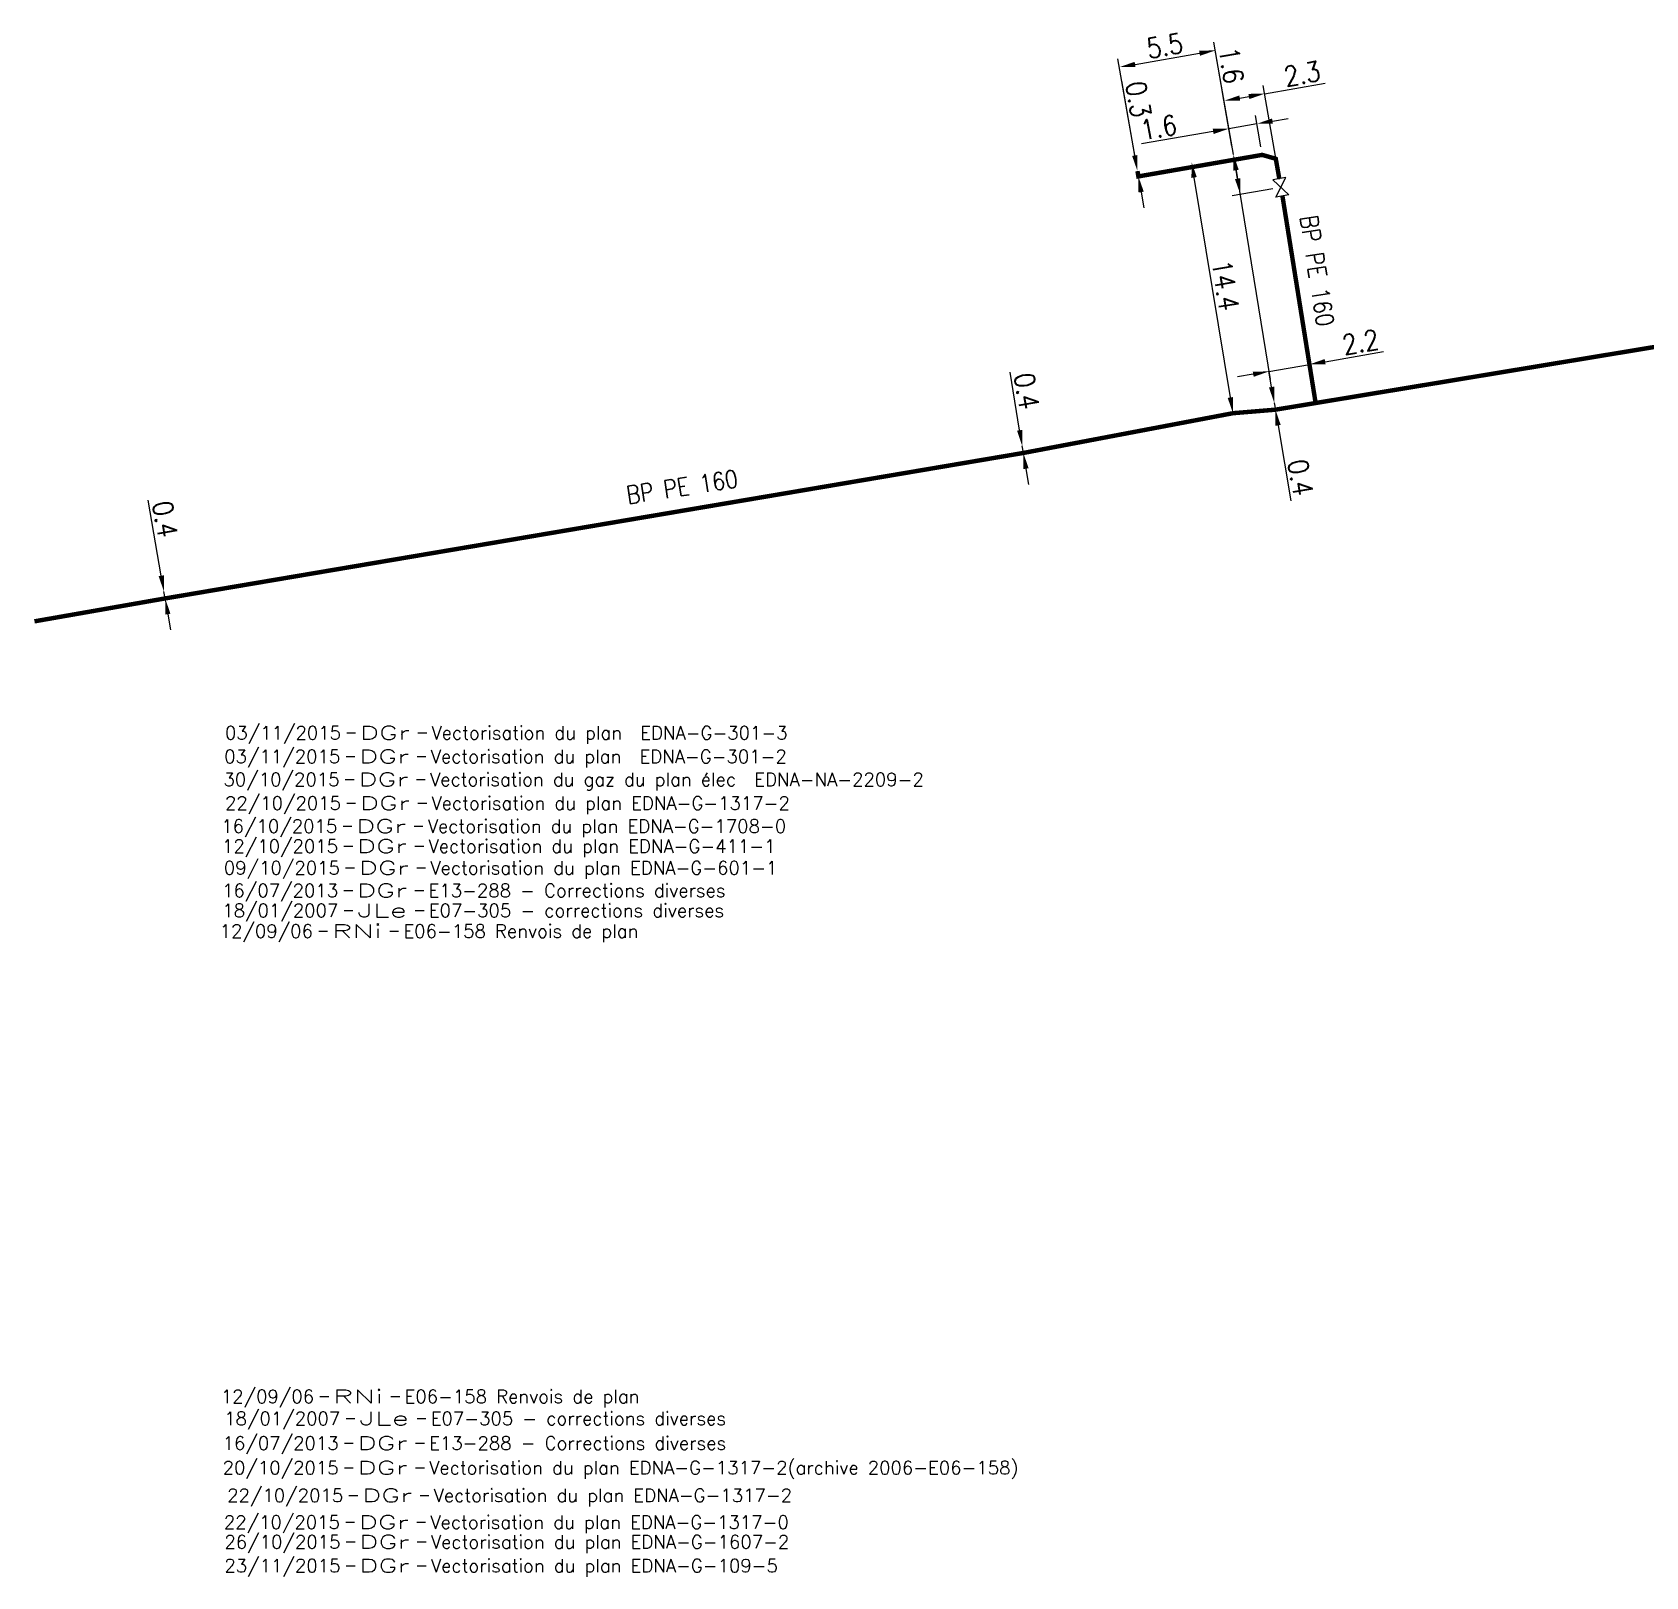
# Model space of a CAD drawing. Header units: millimetres. Extents: x 183997 to 185000, y 127999 to 129007.
# Drawn here: x 183999.9 to 184091, y 128478.7 to 128566 of the extents above; entities that cross this region are included whole.
import ezdxf
from ezdxf.enums import TextEntityAlignment as Align

# ---------------------------------------------------------------- set-up
doc = ezdxf.new("R2010")
doc.units = ezdxf.units.MM
doc.header["$PDMODE"] = 34
doc.linetypes.add('L_25_PE', pattern=[2000, 1000, 1000])
doc.layers.get('0').update_dxf_attribs({"linetype": 'CONTINUOUS'})
doc.layers.get('DEFPOINTS').update_dxf_attribs({"linetype": 'CONTINUOUS'})
doc.layers.add('L_150', color=1, linetype='CONTINUOUS')
doc.layers.add('L_300', color=7, linetype='CONTINUOUS')
doc.layers.add('L_910', color=7, linetype='CONTINUOUS', plot=False)
doc.styles.get("Standard").update_dxf_attribs({"font": 'romans.shx', "width": 0.85})
doc.dimstyles.get("Standard").update_dxf_attribs({"dimtxt": 1.5, "dimasz": 1.2, "dimexe": 0.625, "dimexo": 0.625, "dimgap": 0.25, "dimtad": 1, "dimdec": 1, "dimzin": 0, "dimdsep": 46, "dimtxsty": 'Standard', "dimcen": -0.5, "dimadec": 0, "dimazin": 0, "dimtfac": 1, "dimtdec": 1, "dimtmove": 0, "dimatfit": 3, "dimfxl": 0, "dimtolj": 1, "dimtzin": 0, "dimarcsym": 0})

# ---------------------------------------------------------------- blocks, each defined once
blk = doc.blocks.new('GIS_MODF')
at = {"color": 0, "linetype": 'Continuous', "flags": 128}
for points in [[(-2.257, -0.012), (-1.757, -0.012)], [(1.758, -0.012), (2.258, -0.012)]]:
    blk.add_lwpolyline(points, dxfattribs=at)
at = {"color": 0, "linetype": 'Continuous'}
blk.add_attdef('DATE', text='', height=0.75, dxfattribs=at).set_placement((-2.583, -0.387), align=Align.RIGHT)
at = {"color": 0, "linetype": 'Continuous', "width": 3.590909}
blk.add_attdef('USER', text='', height=0.75, dxfattribs=at).set_placement((-1.516, -0.387), (1.306, -0.387), align=Align.FIT)
at = {"color": 0, "linetype": 'Continuous'}
blk.add_attdef('DESC', (2.528, -0.387), '', height=0.75, dxfattribs=at)
blk = doc.blocks.new('L_300_03')
at = {"color": 0, "linetype": 'Continuous', "flags": 128}
blk.add_lwpolyline([(-0.5, 0.375), (0.5, -0.375), (0.5, 0.375), (-0.5, -0.375), (-0.5, 0.375)], dxfattribs=at)
at = {"color": 0, "linetype": 'Continuous', "width": 0.75}
blk.add_attdef('NUM', text='', height=1, dxfattribs=at).set_placement((0, 1.673), align=Align.MIDDLE_CENTER)
at = {"color": 0, "linetype": 'Continuous', "width": 0.75, "flags": 3}
for tag, p in [('DEF_LEG', (0, -5)), ('DEF_COUP', (0, -7.5)), ('DEF_TYPE', (0, -10))]:
    blk.add_attdef(tag, text='', height=1.2, dxfattribs=at).set_placement(p, align=Align.MIDDLE)
blk = doc.blocks.new('*D576')
at = {"layer": 'DEFPOINTS', "color": 0, "linetype": 'Continuous', "transparency": 16777216}
for p in [(184055.811, 128542.606), (184055.876, 128542.212), (184055.876, 128542.212)]:
    blk.add_point(p, dxfattribs=at)
at = {"layer": 'L_150', "color": 0, "linetype": 'Continuous', "lineweight": -2, "transparency": 16777216}
for p, q in [((184055.665, 128543.494), (184055.123, 128546.784)), ((184055.876, 128542.212), (184055.811, 128542.606)), ((184056.023, 128541.323), (184056.169, 128540.435))]:
    blk.add_line(p, q, dxfattribs=at)
at = {"layer": 'L_150', "color": 0, "linetype": 'Continuous', "transparency": 16777216}
for points in [[(184055.813, 128543.519), (184055.517, 128543.47), (184055.811, 128542.606)], [(184056.171, 128541.348), (184055.875, 128541.299), (184055.876, 128542.212)]]:
    blk.add_solid(points, dxfattribs=at)
at = {"layer": 'L_150', "color": 0, "linetype": 'Continuous', "transparency": 16777216, "insert": (184056.06, 128545.71), "char_height": 1.125, "attachment_point": 5, "rotation": 279.35058}
blk.add_mtext('\\A1;0.4', dxfattribs=at)
blk = doc.blocks.new('*D577')
at = {"layer": 'DEFPOINTS', "color": 0, "linetype": 'Continuous', "transparency": 16777216}
for p in [(184007.315, 128534.386), (184007.315, 128534.386), (184007.383, 128533.992)]:
    blk.add_point(p, dxfattribs=at)
at = {"layer": 'L_150', "color": 0, "linetype": 'Continuous', "lineweight": -2, "transparency": 16777216}
for p, q in [((184007.162, 128535.273), (184006.427, 128539.538)), ((184007.383, 128533.992), (184007.315, 128534.386)), ((184007.536, 128533.105), (184007.689, 128532.218))]:
    blk.add_line(p, q, dxfattribs=at)
at = {"layer": 'L_150', "color": 0, "linetype": 'Continuous', "transparency": 16777216}
for points in [[(184007.31, 128535.298), (184007.014, 128535.247), (184007.315, 128534.386)], [(184007.683, 128533.13), (184007.388, 128533.079), (184007.383, 128533.992)]]:
    blk.add_solid(points, dxfattribs=at)
at = {"layer": 'L_150', "color": 0, "linetype": 'Continuous', "transparency": 16777216, "insert": (184007.372, 128538.471), "char_height": 1.125, "attachment_point": 5, "rotation": 279.78084}
blk.add_mtext('\\A1;0.4', dxfattribs=at)
blk = doc.blocks.new('*D578')
at = {"layer": 'DEFPOINTS', "color": 0, "linetype": 'Continuous', "transparency": 16777216}
for p in [(184070.05, 128545.052), (184070.05, 128545.052), (184070.117, 128544.657)]:
    blk.add_point(p, dxfattribs=at)
at = {"layer": 'L_150', "color": 0, "linetype": 'Continuous', "lineweight": -2, "transparency": 16777216}
for p, q in [((184069.899, 128545.939), (184069.749, 128546.826)), ((184070.05, 128545.052), (184070.117, 128544.657)), ((184070.267, 128543.77), (184070.991, 128539.503))]:
    blk.add_line(p, q, dxfattribs=at)
at = {"layer": 'L_150', "color": 0, "linetype": 'Continuous', "transparency": 16777216}
for points in [[(184070.047, 128545.964), (184069.751, 128545.914), (184070.05, 128545.052)], [(184070.415, 128543.795), (184070.119, 128543.745), (184070.117, 128544.657)]]:
    blk.add_solid(points, dxfattribs=at)
at = {"layer": 'L_150', "color": 0, "linetype": 'Continuous', "transparency": 16777216, "insert": (184071.528, 128540.823), "char_height": 1.125, "attachment_point": 5, "rotation": 279.62897}
blk.add_mtext('\\A1;0.4', dxfattribs=at)
blk = doc.blocks.new('*D579')
at = {"layer": 'DEFPOINTS', "color": 0, "linetype": 'Continuous', "transparency": 16777216}
for p in [(184065.377, 128558.667), (184065.377, 128558.667), (184067.717, 128544.458)]:
    blk.add_point(p, dxfattribs=at)
at = {"layer": 'L_150', "color": 0, "linetype": 'Continuous', "lineweight": -2, "transparency": 16777216}
blk.add_line((184067.57, 128545.346), (184065.523, 128557.779), dxfattribs=at)
at = {"layer": 'L_150', "color": 0, "linetype": 'Continuous', "transparency": 16777216}
for points in [[(184065.671, 128557.803), (184065.375, 128557.754), (184065.377, 128558.667)], [(184067.718, 128545.37), (184067.422, 128545.322), (184067.717, 128544.458)]]:
    blk.add_solid(points, dxfattribs=at)
at = {"layer": 'L_150', "color": 0, "linetype": 'Continuous', "transparency": 16777216, "insert": (184067.287, 128551.684), "char_height": 1.125, "attachment_point": 5, "rotation": 279.3506}
blk.add_mtext('\\A1;14.4', dxfattribs=at)
blk = doc.blocks.new('*D616')
at = {"layer": 'DEFPOINTS', "color": 0, "linetype": 'Continuous', "transparency": 16777216}
for p in [(184062.323, 128558.135), (184062.323, 128558.135), (184062.374, 128557.839)]:
    blk.add_point(p, dxfattribs=at)
at = {"layer": 'L_150', "color": 0, "linetype": 'Continuous', "lineweight": -2, "transparency": 16777216}
for p, q in [((184062.169, 128559.022), (184061.436, 128563.233)), ((184062.374, 128557.839), (184062.323, 128558.135)), ((184062.529, 128556.953), (184062.683, 128556.066))]:
    blk.add_line(p, q, dxfattribs=at)
at = {"layer": 'L_150', "color": 0, "linetype": 'Continuous', "transparency": 16777216}
for points in [[(184062.316, 128559.047), (184062.021, 128558.996), (184062.323, 128558.135)], [(184062.677, 128556.978), (184062.381, 128556.927), (184062.374, 128557.839)]]:
    blk.add_solid(points, dxfattribs=at)
at = {"layer": 'L_150', "color": 0, "linetype": 'Continuous', "transparency": 16777216, "insert": (184062.378, 128562.19), "char_height": 1.125, "attachment_point": 5, "rotation": 279.87466}
blk.add_mtext('\\A1;0.3', dxfattribs=at)
blk = doc.blocks.new('*D618')
at = {"layer": 'DEFPOINTS', "color": 0, "linetype": 'Continuous', "transparency": 16777216}
for p in [(184069.064, 128560.81), (184067.741, 128559.078), (184069.37, 128559.055)]:
    blk.add_point(p, dxfattribs=at)
at = {"layer": 'L_150', "color": 0, "linetype": 'Continuous', "lineweight": -2, "transparency": 16777216}
for p, q in [((184067.661, 128559.54), (184067.407, 128560.997)), ((184069.064, 128560.81), (184067.488, 128560.536)), ((184069.289, 128559.517), (184068.984, 128561.272)), ((184069.951, 128560.964), (184070.837, 128561.119)), ((184066.601, 128560.381), (184062.546, 128559.676))]:
    blk.add_line(p, q, dxfattribs=at)
at = {"layer": 'L_150', "color": 0, "linetype": 'Continuous', "transparency": 16777216}
for points in [[(184069.925, 128561.112), (184069.976, 128560.817), (184069.064, 128560.81)], [(184066.575, 128560.529), (184066.627, 128560.234), (184067.488, 128560.536)]]:
    blk.add_solid(points, dxfattribs=at)
at = {"layer": 'L_150', "color": 0, "linetype": 'Continuous', "transparency": 16777216, "insert": (184063.522, 128560.607), "char_height": 1.125, "attachment_point": 5, "rotation": 9.87466}
blk.add_mtext('\\A1;1.6', dxfattribs=at)
blk = doc.blocks.new('*D619')
at = {"layer": 'DEFPOINTS', "color": 0, "linetype": 'Continuous', "transparency": 16777216}
for p in [(184067.741, 128559.078), (184072.04, 128547.216), (184069.75, 128546.817)]:
    blk.add_point(p, dxfattribs=at)
at = {"layer": 'L_150', "color": 0, "linetype": 'Continuous', "lineweight": -2, "transparency": 16777216}
for p, q in [((184067.817, 128558.616), (184069.826, 128546.354)), ((184072.926, 128547.37), (184076.223, 128547.944)), ((184069.75, 128546.817), (184072.04, 128547.216)), ((184068.864, 128546.663), (184067.977, 128546.508))]:
    blk.add_line(p, q, dxfattribs=at)
at = {"layer": 'L_150', "color": 0, "linetype": 'Continuous', "transparency": 16777216}
for points in [[(184072.9, 128547.518), (184072.952, 128547.222), (184072.04, 128547.216)], [(184068.838, 128546.811), (184068.889, 128546.515), (184069.75, 128546.817)]]:
    blk.add_solid(points, dxfattribs=at)
at = {"layer": 'L_150', "color": 0, "linetype": 'Continuous', "transparency": 16777216, "insert": (184074.923, 128548.479), "char_height": 1.125, "attachment_point": 5, "rotation": 9.87457}
blk.add_mtext('\\A1;2.2', dxfattribs=at)
blk = doc.blocks.new('*D667')
at = {"layer": 'DEFPOINTS', "color": 0, "linetype": 'Continuous', "transparency": 16777216}
for p in [(184069.505, 128562.51), (184067.741, 128559.078), (184070.425, 128557.223)]:
    blk.add_point(p, dxfattribs=at)
at = {"layer": 'L_300', "color": 0, "linetype": 'Continuous', "lineweight": -2, "transparency": 16777216}
for p, q in [((184067.661, 128559.54), (184067.133, 128562.573)), ((184070.345, 128557.685), (184069.424, 128562.972)), ((184069.505, 128562.51), (184072.929, 128563.106)), ((184068.1, 128562.266), (184068.618, 128562.356))]:
    blk.add_line(p, q, dxfattribs=at)
at = {"layer": 'L_300', "color": 0, "linetype": 'Continuous', "transparency": 16777216}
for points in [[(184068.074, 128562.413), (184068.126, 128562.118), (184067.214, 128562.111)], [(184068.592, 128562.504), (184068.644, 128562.208), (184069.505, 128562.51)]]:
    blk.add_solid(points, dxfattribs=at)
at = {"layer": 'L_300', "color": 0, "linetype": 'Continuous', "transparency": 16777216, "insert": (184071.629, 128563.641), "char_height": 1.125, "attachment_point": 5, "rotation": 9.87466}
blk.add_mtext('\\A1;2.3', dxfattribs=at)
blk = doc.blocks.new('*D670')
at = {"layer": 'DEFPOINTS', "color": 0, "linetype": 'Continuous', "transparency": 16777216}
for p in [(184066.718, 128564.956), (184067.742, 128559.078), (184062.323, 128558.135)]:
    blk.add_point(p, dxfattribs=at)
at = {"layer": 'L_150', "color": 0, "linetype": 'Continuous', "lineweight": -2, "transparency": 16777216}
for p, q in [((184067.661, 128559.54), (184066.638, 128565.418)), ((184062.243, 128558.597), (184061.219, 128564.475)), ((184062.186, 128564.167), (184065.832, 128564.802))]:
    blk.add_line(p, q, dxfattribs=at)
at = {"layer": 'L_150', "color": 0, "linetype": 'Continuous', "transparency": 16777216}
for points in [[(184062.161, 128564.315), (184062.212, 128564.02), (184061.3, 128564.013)], [(184065.806, 128564.95), (184065.857, 128564.654), (184066.718, 128564.956)]]:
    blk.add_solid(points, dxfattribs=at)
at = {"layer": 'L_150', "color": 0, "linetype": 'Continuous', "transparency": 16777216, "insert": (184063.86, 128565.22), "char_height": 1.125, "attachment_point": 5, "rotation": 9.87466}
blk.add_mtext('\\A1;5.5', dxfattribs=at)
blk = doc.blocks.new('*D674')
at = {"layer": 'DEFPOINTS', "color": 0, "linetype": 'Continuous', "transparency": 16777216}
for p in [(184067.742, 128559.078), (184067.742, 128559.078), (184070.425, 128557.223)]:
    blk.add_point(p, dxfattribs=at)
at = {"layer": 'L_300', "color": 0, "linetype": 'Continuous', "lineweight": -2, "transparency": 16777216}
for p, q in [((184067.742, 128559.078), (184066.692, 128565.093)), ((184067.98, 128557.71), (184067.896, 128558.192)), ((184069.963, 128557.142), (184067.673, 128556.743))]:
    blk.add_line(p, q, dxfattribs=at)
at = {"layer": 'L_300', "color": 0, "linetype": 'Continuous', "transparency": 16777216}
for points in [[(184068.044, 128558.217), (184067.748, 128558.166), (184067.742, 128559.078)], [(184068.128, 128557.736), (184067.832, 128557.684), (184068.135, 128556.823)]]:
    blk.add_solid(points, dxfattribs=at)
at = {"layer": 'L_300', "color": 0, "linetype": 'Continuous', "transparency": 16777216, "insert": (184067.623, 128564.118), "char_height": 1.125, "attachment_point": 5, "rotation": 279.89772}
blk.add_mtext('\\A1;1.6', dxfattribs=at)

msp = doc.modelspace()

# ---------------------------------------------------------------- linework, layer by layer
at = {"layer": 'L_150', "linetype": 'L_25_PE', "const_width": 0.25, "flags": 128}
for points in [[(184070.336, 128557.715), (184070.137, 128558.836), (184069.37, 128559.055), (184062.374, 128557.839), (184062.323, 128558.135)], [(184380.579, 128514.475), (184379.497, 128514.673), (184378.951, 128514.467), (184378.656, 128514.521), (184378.333, 128514.583), (184332.397, 128523.39), (184318.594, 128525.977), (184305.187, 128528.418), (184298.053, 128529.828), (184280.478, 128533.011), (184268.679, 128535.358), (184249.959, 128538.839), (184238.343, 128541.027), (184237.089, 128541.15), (184236.17, 128541.131), (184233.943, 128541.139), (184230.939, 128541.713), (184208.444, 128546.022), (184166.423, 128554.062), (184164.116, 128554.45), (184162.909, 128555.607), (184160.622, 128555.901), (184160.225, 128555.952), (184152.471, 128556.949), (184145.339, 128556.938), (184144.009, 128556.936), (184138.797, 128556.163), (184129.008, 128554.605), (184103.249, 128550.139), (184072.389, 128545.033), (184070.117, 128544.657), (184067.717, 128544.458), (184055.876, 128542.212), (184007.383, 128533.992), (184000, 128532.697)], [(184070.514, 128556.731), (184072.04, 128547.216), (184072.389, 128545.033)]]:
    msp.add_lwpolyline(points, dxfattribs=at)

# ---------------------------------------------------------------- block references
at = {"layer": 'L_300', "rotation": 100.271814}
msp.add_blockref('L_300_03', (184070.425, 128557.223), dxfattribs=at)
at = {"layer": 'L_910'}
ref = msp.add_blockref('GIS_MODF', (184019.904, 128526.413), dxfattribs=at)
ref.add_attrib('DATE', '03/11/2015', dxfattribs={"layer": '0', "color": 0, "linetype": 'Continuous', "height": 0.75}).set_placement((184017.321, 128526.026), align=Align.RIGHT)
ref.add_attrib('USER', 'DGr', dxfattribs={"layer": '0', "color": 0, "linetype": 'Continuous', "height": 0.75, "width": 1.462963}).set_placement((184018.388, 128526.026), (184021.209, 128526.026), align=Align.FIT)
ref.add_attrib('DESC', 'Vectorisation du plan  EDNA-G-301-3', (184022.431, 128526.026), dxfattribs={"layer": '0', "color": 0, "linetype": 'Continuous', "height": 0.75})
ref = msp.add_blockref('GIS_MODF', (184019.862, 128525.075), dxfattribs=at)
ref.add_attrib('DATE', '03/11/2015', dxfattribs={"layer": '0', "color": 0, "linetype": 'Continuous', "height": 0.75}).set_placement((184017.279, 128524.688), align=Align.RIGHT)
ref.add_attrib('USER', 'DGr', dxfattribs={"layer": '0', "color": 0, "linetype": 'Continuous', "height": 0.75, "width": 1.462963}).set_placement((184018.346, 128524.688), (184021.167, 128524.688), align=Align.FIT)
ref.add_attrib('DESC', 'Vectorisation du plan  EDNA-G-301-2', (184022.389, 128524.688), dxfattribs={"layer": '0', "color": 0, "linetype": 'Continuous', "height": 0.75})
ref = msp.add_blockref('GIS_MODF', (184019.82, 128523.777), dxfattribs=at)
ref.add_attrib('DATE', '30/10/2015', dxfattribs={"layer": '0', "color": 0, "linetype": 'Continuous', "height": 0.75}).set_placement((184017.237, 128523.391), align=Align.RIGHT)
ref.add_attrib('USER', 'DGr', dxfattribs={"layer": '0', "color": 0, "linetype": 'Continuous', "height": 0.75, "width": 1.462963}).set_placement((184018.304, 128523.391), (184021.126, 128523.391), align=Align.FIT)
ref.add_attrib('DESC', 'Vectorisation du gaz du plan élec  EDNA-NA-2209-2', (184022.348, 128523.391), dxfattribs={"layer": '0', "color": 0, "linetype": 'Continuous', "height": 0.75})
ref = msp.add_blockref('GIS_MODF', (184019.904, 128522.439), dxfattribs=at)
ref.add_attrib('DATE', '22/10/2015', dxfattribs={"layer": '0', "color": 0, "linetype": 'Continuous', "height": 0.75}).set_placement((184017.321, 128522.052), align=Align.RIGHT)
ref.add_attrib('USER', 'DGr', dxfattribs={"layer": '0', "color": 0, "linetype": 'Continuous', "height": 0.75, "width": 1.462963}).set_placement((184018.388, 128522.052), (184021.209, 128522.052), align=Align.FIT)
ref.add_attrib('DESC', 'Vectorisation du plan EDNA-G-1317-2', (184022.431, 128522.052), dxfattribs={"layer": '0', "color": 0, "linetype": 'Continuous', "height": 0.75})
ref = msp.add_blockref('GIS_MODF', (184019.694, 128521.132), dxfattribs=at)
ref.add_attrib('DATE', '16/10/2015', dxfattribs={"layer": '0', "color": 0, "linetype": 'Continuous', "height": 0.75}).set_placement((184017.112, 128520.745), align=Align.RIGHT)
ref.add_attrib('USER', 'DGr', dxfattribs={"layer": '0', "color": 0, "linetype": 'Continuous', "height": 0.75, "width": 1.462963}).set_placement((184018.178, 128520.745), (184021, 128520.745), align=Align.FIT)
ref.add_attrib('DESC', 'Vectorisation du plan EDNA-G-1708-0', (184022.222, 128520.745), dxfattribs={"layer": '0', "color": 0, "linetype": 'Continuous', "height": 0.75})
ref = msp.add_blockref('GIS_MODF', (184019.736, 128520.003), dxfattribs=at)
ref.add_attrib('DATE', '12/10/2015', dxfattribs={"layer": '0', "color": 0, "linetype": 'Continuous', "height": 0.75}).set_placement((184017.154, 128519.616), align=Align.RIGHT)
ref.add_attrib('USER', 'DGr', dxfattribs={"layer": '0', "color": 0, "linetype": 'Continuous', "height": 0.75, "width": 1.462963}).set_placement((184018.221, 128519.616), (184021.042, 128519.616), align=Align.FIT)
ref.add_attrib('DESC', 'Vectorisation du plan EDNA-G-411-1', (184022.264, 128519.616), dxfattribs={"layer": '0', "color": 0, "linetype": 'Continuous', "height": 0.75})
ref = msp.add_blockref('GIS_MODF', (184019.84, 128518.777), dxfattribs=at)
ref.add_attrib('DATE', '09/10/2015', dxfattribs={"layer": '0', "color": 0, "linetype": 'Continuous', "height": 0.75}).set_placement((184017.258, 128518.39), align=Align.RIGHT)
ref.add_attrib('USER', 'DGr', dxfattribs={"layer": '0', "color": 0, "linetype": 'Continuous', "height": 0.75, "width": 1.462963}).set_placement((184018.324, 128518.39), (184021.146, 128518.39), align=Align.FIT)
ref.add_attrib('DESC', 'Vectorisation du plan EDNA-G-601-1', (184022.368, 128518.39), dxfattribs={"layer": '0', "color": 0, "linetype": 'Continuous', "height": 0.75})
ref = msp.add_blockref('GIS_MODF', (184019.739, 128517.498), dxfattribs=at)
ref.add_attrib('DATE', '16/07/2013', dxfattribs={"layer": '0', "color": 0, "linetype": 'Continuous', "height": 0.75}).set_placement((184017.157, 128517.111), align=Align.RIGHT)
ref.add_attrib('USER', 'DGr', dxfattribs={"layer": '0', "color": 0, "linetype": 'Continuous', "height": 0.75, "width": 1.462963}).set_placement((184018.224, 128517.111), (184021.045, 128517.111), align=Align.FIT)
ref.add_attrib('DESC', 'E13-288 - Corrections diverses', (184022.267, 128517.111), dxfattribs={"layer": '0', "color": 0, "linetype": 'Continuous', "height": 0.75})
ref = msp.add_blockref('GIS_MODF', (184019.753, 128516.372), dxfattribs=at)
ref.add_attrib('DATE', '18/01/2007', dxfattribs={"layer": '0', "color": 0, "linetype": 'Continuous', "height": 0.75}).set_placement((184017.17, 128515.986), align=Align.RIGHT)
ref.add_attrib('USER', 'JLe', dxfattribs={"layer": '0', "color": 0, "linetype": 'Continuous', "height": 0.75, "width": 1.645833}).set_placement((184018.237, 128515.986), (184021.058, 128515.986), align=Align.FIT)
ref.add_attrib('DESC', 'E07-305 - corrections diverses', (184022.281, 128515.986), dxfattribs={"layer": '0', "color": 0, "linetype": 'Continuous', "height": 0.75})
ref = msp.add_blockref('GIS_MODF', (184018.318, 128515.207), dxfattribs=at)
ref.add_attrib('DATE', '12/09/06', dxfattribs={"layer": '0', "color": 0, "linetype": 'Continuous', "height": 0.75}).set_placement((184015.735, 128514.82), align=Align.RIGHT)
ref.add_attrib('USER', 'RNi', dxfattribs={"layer": '0', "color": 0, "linetype": 'Continuous', "height": 0.75, "width": 1.645833}).set_placement((184016.802, 128514.82), (184019.624, 128514.82), align=Align.FIT)
ref.add_attrib('DESC', 'E06-158 Renvois de plan ', (184020.846, 128514.82), dxfattribs={"layer": '0', "color": 0, "linetype": 'Continuous', "height": 0.75})
ref = msp.add_blockref('GIS_MODF', (184018.382, 128488.911), dxfattribs=at)
ref.add_attrib('DATE', '12/09/06', dxfattribs={"layer": '0', "color": 0, "linetype": 'Continuous', "height": 0.75}).set_placement((184015.8, 128488.524), align=Align.RIGHT)
ref.add_attrib('USER', 'RNi', dxfattribs={"layer": '0', "color": 0, "linetype": 'Continuous', "height": 0.75, "width": 1.645833}).set_placement((184016.866, 128488.524), (184019.688, 128488.524), align=Align.FIT)
ref.add_attrib('DESC', 'E06-158 Renvois de plan ', (184020.91, 128488.524), dxfattribs={"layer": '0', "color": 0, "linetype": 'Continuous', "height": 0.75})
ref = msp.add_blockref('GIS_MODF', (184019.862, 128487.668), dxfattribs=at)
ref.add_attrib('DATE', '18/01/2007', dxfattribs={"layer": '0', "color": 0, "linetype": 'Continuous', "height": 0.75}).set_placement((184017.279, 128487.281), align=Align.RIGHT)
ref.add_attrib('USER', 'JLe', dxfattribs={"layer": '0', "color": 0, "linetype": 'Continuous', "height": 0.75, "width": 1.645833}).set_placement((184018.346, 128487.281), (184021.167, 128487.281), align=Align.FIT)
ref.add_attrib('DESC', 'E07-305 - corrections diverses', (184022.39, 128487.281), dxfattribs={"layer": '0', "color": 0, "linetype": 'Continuous', "height": 0.75})
ref = msp.add_blockref('GIS_MODF', (184019.772, 128486.276), dxfattribs=at)
ref.add_attrib('DATE', '16/07/2013', dxfattribs={"layer": '0', "color": 0, "linetype": 'Continuous', "height": 0.75}).set_placement((184017.189, 128485.89), align=Align.RIGHT)
ref.add_attrib('USER', 'DGr', dxfattribs={"layer": '0', "color": 0, "linetype": 'Continuous', "height": 0.75, "width": 1.462963}).set_placement((184018.256, 128485.89), (184021.078, 128485.89), align=Align.FIT)
ref.add_attrib('DESC', 'E13-288 - Corrections diverses', (184022.3, 128485.89), dxfattribs={"layer": '0', "color": 0, "linetype": 'Continuous', "height": 0.75})
ref = msp.add_blockref('GIS_MODF', (184019.772, 128484.885), dxfattribs=at)
ref.add_attrib('DATE', '20/10/2015', dxfattribs={"layer": '0', "color": 0, "linetype": 'Continuous', "height": 0.75}).set_placement((184017.189, 128484.498), align=Align.RIGHT)
ref.add_attrib('USER', 'DGr', dxfattribs={"layer": '0', "color": 0, "linetype": 'Continuous', "height": 0.75, "width": 1.462963}).set_placement((184018.256, 128484.498), (184021.078, 128484.498), align=Align.FIT)
ref.add_attrib('DESC', 'Vectorisation du plan EDNA-G-1317-2(archive 2006-E06-158)', (184022.3, 128484.498), dxfattribs={"layer": '0', "color": 0, "linetype": 'Continuous', "height": 0.75})
ref = msp.add_blockref('GIS_MODF', (184020.026, 128483.32), dxfattribs=at)
ref.add_attrib('DATE', '22/10/2015', dxfattribs={"layer": '0', "color": 0, "linetype": 'Continuous', "height": 0.75}).set_placement((184017.444, 128482.934), align=Align.RIGHT)
ref.add_attrib('USER', 'DGr', dxfattribs={"layer": '0', "color": 0, "linetype": 'Continuous', "height": 0.75, "width": 1.462963}).set_placement((184018.51, 128482.934), (184021.332, 128482.934), align=Align.FIT)
ref.add_attrib('DESC', 'Vectorisation du plan EDNA-G-1317-2', (184022.554, 128482.934), dxfattribs={"layer": '0', "color": 0, "linetype": 'Continuous', "height": 0.75})
ref = msp.add_blockref('GIS_MODF', (184019.842, 128481.802), dxfattribs=at)
ref.add_attrib('DATE', '22/10/2015', dxfattribs={"layer": '0', "color": 0, "linetype": 'Continuous', "height": 0.75}).set_placement((184017.259, 128481.415), align=Align.RIGHT)
ref.add_attrib('USER', 'DGr', dxfattribs={"layer": '0', "color": 0, "linetype": 'Continuous', "height": 0.75, "width": 1.462963}).set_placement((184018.326, 128481.415), (184021.148, 128481.415), align=Align.FIT)
ref.add_attrib('DESC', 'Vectorisation du plan EDNA-G-1317-0', (184022.37, 128481.415), dxfattribs={"layer": '0', "color": 0, "linetype": 'Continuous', "height": 0.75})
ref = msp.add_blockref('GIS_MODF', (184019.87, 128480.688), dxfattribs=at)
ref.add_attrib('DATE', '26/10/2015', dxfattribs={"layer": '0', "color": 0, "linetype": 'Continuous', "height": 0.75}).set_placement((184017.288, 128480.301), align=Align.RIGHT)
ref.add_attrib('USER', 'DGr', dxfattribs={"layer": '0', "color": 0, "linetype": 'Continuous', "height": 0.75, "width": 1.462963}).set_placement((184018.354, 128480.301), (184021.176, 128480.301), align=Align.FIT)
ref.add_attrib('DESC', 'Vectorisation du plan EDNA-G-1607-2', (184022.398, 128480.301), dxfattribs={"layer": '0', "color": 0, "linetype": 'Continuous', "height": 0.75})
ref = msp.add_blockref('GIS_MODF', (184019.87, 128479.348), dxfattribs=at)
ref.add_attrib('DATE', '23/11/2015', dxfattribs={"layer": '0', "color": 0, "linetype": 'Continuous', "height": 0.75}).set_placement((184017.288, 128478.961), align=Align.RIGHT)
ref.add_attrib('USER', 'DGr', dxfattribs={"layer": '0', "color": 0, "linetype": 'Continuous', "height": 0.75, "width": 1.462963}).set_placement((184018.354, 128478.961), (184021.176, 128478.961), align=Align.FIT)
ref.add_attrib('DESC', 'Vectorisation du plan EDNA-G-109-5', (184022.398, 128478.961), dxfattribs={"layer": '0', "color": 0, "linetype": 'Continuous', "height": 0.75})

# ---------------------------------------------------------------- texts
at = {"layer": 'L_150', "linetype": 'Continuous', "width": 0.85}
for rotation, p in [(278.72188, (184072.474, 128552.51)), (8.72188, (184036.599, 128540.299))]:
    msp.add_text('BP PE 160', height=1, rotation=rotation, dxfattribs=at).set_placement(p, align=Align.MIDDLE)

# ---------------------------------------------------------------- dimensions: what is measured, and where the dimension line sits
at = {"layer": 'L_150', "linetype": 'Continuous'}
for base, p1, p2, angle, override, picture, middle, dimtype in [((184066.718, 128564.956), (184062.323, 128558.135), (184067.741, 128559.078), 189.87466, {"dimscale": 0.75}, '*D670', (184063.989, 128564.481), 160), ((184062.323, 128558.135), (184062.374, 128557.839), (184062.323, 128558.135), 279.87466, {"dimscale": 0.75}, '*D616', (184061.639, 128562.062), 160), ((184069.064, 128560.81), (184067.741, 128559.078), (184069.37, 128559.055), 189.87466, {"dimscale": 0.75}, '*D618', (184063.651, 128559.868), 160), ((184069.75, 128546.817), (184072.04, 128547.216), (184067.741, 128559.078), 9.87457, {"dimscale": 0.75, "dimatfit": 0}, '*D619', (184075.052, 128547.74), 160), ((184055.876, 128542.212), (184055.811, 128542.606), (184055.876, 128542.212), 279.35058, {"dimscale": 0.75}, '*D576', (184055.32, 128545.588), 161), ((184070.05, 128545.052), (184070.117, 128544.657), (184070.05, 128545.052), 99.62897, {"dimscale": 0.75}, '*D578', (184070.788, 128540.698), 161), ((184007.315, 128534.386), (184007.383, 128533.992), (184007.315, 128534.386), 99.78084, {"dimscale": 0.75}, '*D577', (184006.633, 128538.343), 161)]:
    dim = msp.add_linear_dim(base=base, p1=p1, p2=p2, angle=angle, dimstyle='Standard', override=override, dxfattribs=at)
    dim.commit()
    dim.dimension.update_dxf_attribs({"geometry": picture, "text_midpoint": middle, "dimtype": dimtype})
dim = msp.add_aligned_dim(p1=(184067.717, 128544.458), p2=(184065.377, 128558.667), distance=0, dimstyle='Standard', override={"dimscale": 0.75}, dxfattribs=at)
dim.commit()
dim.dimension.update_dxf_attribs({"geometry": '*D579', "text_midpoint": (184067.287, 128551.684)})
at = {"layer": 'L_300', "linetype": 'Continuous'}
dim = msp.add_linear_dim(base=(184067.741, 128559.078), p1=(184070.425, 128557.223), p2=(184067.741, 128559.078), angle=279.89772, text='1.6', dimstyle='Standard', override={"dimscale": 0.75}, dxfattribs=at)
dim.commit()
dim.dimension.update_dxf_attribs({"geometry": '*D674', "text_midpoint": (184066.885, 128563.989), "dimtype": 160})
dim = msp.add_linear_dim(base=(184069.505, 128562.51), p1=(184067.741, 128559.078), p2=(184070.425, 128557.223), angle=189.87466, dimstyle='Standard', override={"dimscale": 0.75}, dxfattribs=at)
dim.commit()
dim.dimension.update_dxf_attribs({"geometry": '*D667', "text_midpoint": (184071.758, 128562.902), "dimtype": 160})

doc.saveas('drawing.dxf')
